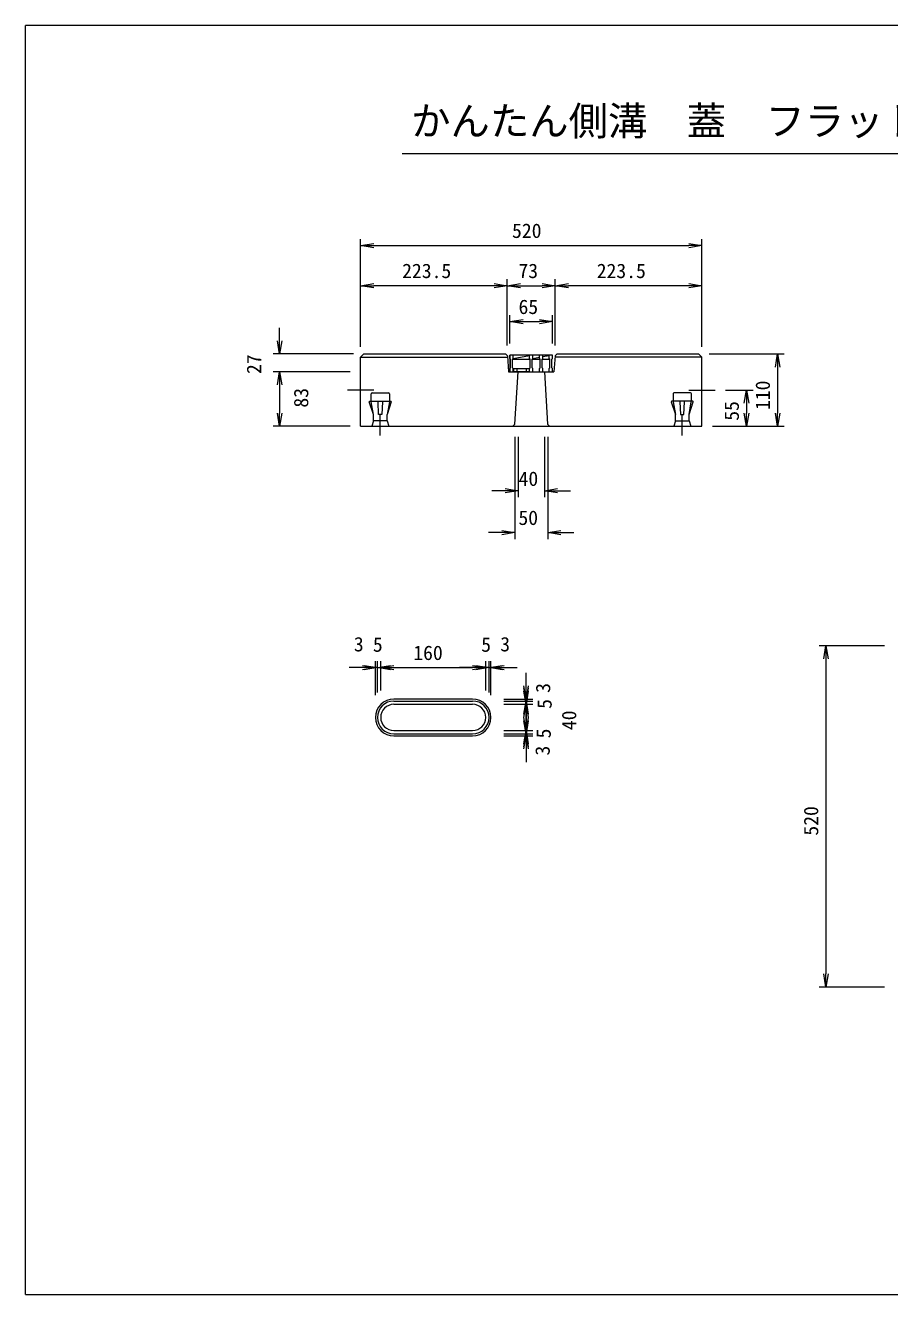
# Model space of a CAD drawing. Units: millimetres, scale not verified. Extents: x 1549 to 15223, y 1105 to 10775.
# Drawn here: x 1549 to 8133, y 1105 to 10775 of the extents above; entities that cross this region are included whole.
import ezdxf
from ezdxf.enums import TextEntityAlignment as Align

# ---------------------------------------------------------------- set-up
doc = ezdxf.new("R2010")
doc.units = ezdxf.units.MM
doc.header["$LTSCALE"] = 20
doc.linetypes.add('USER1', pattern=[4, 3, -1])
for name, color, linetype, lineweight in [('0_2', 7, 'Continuous', 18), ('D-STR-DIM（寸法）', 7, 'Continuous', 18), ('D-STR-STR1（構造物）', 7, 'Continuous', 18), ('D-STR（構造物外形線）', 1, 'Continuous', 18), ('D-TTL(外枠）', 2, 'Continuous', 18), ('D-TTL-LINE（枠内）', 2, 'Continuous', 18), ('GR1', 4, 'Continuous', 18)]:
    doc.layers.add(name, color=color, linetype=linetype, lineweight=lineweight)
doc.layers.add('D-TTL-TXT（文字）', color=7, linetype='Continuous')
doc.styles.add('ＭＳ ゴシック', font='')
doc.styles.get('ＭＳ ゴシック').set_extended_font_data('MS Gothic')

msp = doc.modelspace()

# ---------------------------------------------------------------- linework, layer by layer
at = {"layer": '0_2'}
for p, q in [((4103.22, 9097.43), (4203.22, 9114.1)), ((4203.22, 9080.77), (4103.22, 9097.43)), ((4103.22, 9097.43), (4203.22, 9097.43)), ((6603.22, 9114.1), (6703.22, 9097.43)), ((6703.22, 9097.43), (6603.22, 9080.77)), ((6703.22, 9097.43), (6603.22, 9097.43)), ((4103.22, 8791.69), (4203.22, 8808.36)), ((5120.72, 8808.36), (5220.72, 8791.69)), ((5220.72, 8791.69), (5320.72, 8808.36)), ((5485.72, 8808.36), (5585.72, 8791.69)), ((5585.72, 8791.69), (5685.72, 8808.36)), ((6603.22, 8808.36), (6703.22, 8791.69)), ((4203.22, 8775.03), (4103.22, 8791.69)), ((4103.22, 8791.69), (4203.22, 8791.69)), ((5220.72, 8791.69), (5120.72, 8775.03)), ((5220.72, 8791.69), (5120.72, 8791.69)), ((5320.72, 8775.03), (5220.72, 8791.69)), ((5220.72, 8791.69), (5320.72, 8791.69)), ((5585.72, 8791.69), (5485.72, 8775.03)), ((5585.72, 8791.69), (5485.72, 8791.69)), ((5685.72, 8775.03), (5585.72, 8791.69)), ((5585.72, 8791.69), (5685.72, 8791.69)), ((6703.22, 8791.69), (6603.22, 8775.03)), ((6703.22, 8791.69), (6603.22, 8791.69)), ((5240.72, 8517.87), (5340.72, 8534.54)), ((5340.72, 8501.21), (5240.72, 8517.87)), ((5240.72, 8517.87), (5340.72, 8517.87)), ((5465.72, 8534.54), (5565.72, 8517.87)), ((5565.72, 8517.87), (5465.72, 8501.21)), ((5565.72, 8517.87), (5465.72, 8517.87)), ((3486.16, 8271.3), (3469.5, 8371.3)), ((3502.83, 8371.3), (3486.16, 8271.3)), ((3486.16, 8271.3), (3486.16, 8371.3)), ((7262.56, 8171.3), (7279.23, 8271.3)), ((7279.23, 8271.3), (7295.89, 8171.3)), ((7279.23, 8271.3), (7279.23, 8171.3)), ((3469.5, 8036.3), (3486.16, 8136.3)), ((3469.5, 8036.3), (3486.16, 8136.3)), ((3486.16, 8136.3), (3502.83, 8036.3)), ((3486.16, 8136.3), (3486.16, 8036.3)), ((3486.16, 8136.3), (3502.83, 8036.3)), ((3486.16, 8136.3), (3486.16, 8036.3)), ((7026.23, 7896.3), (7042.89, 7996.3)), ((7042.89, 7996.3), (7059.56, 7896.3)), ((7042.89, 7996.3), (7042.89, 7896.3)), ((3486.16, 7721.3), (3469.5, 7821.3)), ((3502.83, 7821.3), (3486.16, 7721.3)), ((3486.16, 7721.3), (3486.16, 7821.3)), ((7042.89, 7721.3), (7026.23, 7821.3)), ((7059.56, 7821.3), (7042.89, 7721.3)), ((7042.89, 7721.3), (7042.89, 7821.3)), ((7279.23, 7721.3), (7262.56, 7821.3)), ((7295.89, 7821.3), (7279.23, 7721.3)), ((7279.23, 7721.3), (7279.23, 7821.3)), ((5203.22, 7246.47), (5303.22, 7229.8)), ((5303.22, 7229.8), (5203.22, 7213.13)), ((5303.22, 7229.8), (5203.22, 7229.8)), ((5503.22, 7229.8), (5603.22, 7246.47)), ((5603.22, 7213.13), (5503.22, 7229.8)), ((5503.22, 7229.8), (5603.22, 7229.8)), ((5178.22, 6927.52), (5278.22, 6910.85)), ((5278.22, 6910.85), (5178.22, 6894.18)), ((5278.22, 6910.85), (5178.22, 6910.85)), ((5528.22, 6910.85), (5628.22, 6927.52)), ((5628.22, 6894.18), (5528.22, 6910.85)), ((5528.22, 6910.85), (5628.22, 6910.85)), ((7630.88, 5948.57), (7647.54, 6048.57)), ((7647.54, 6048.57), (7664.21, 5948.57)), ((7647.54, 6048.57), (7647.54, 5948.57)), ((4116.41, 5898.54), (4216.41, 5881.87)), ((4216.41, 5881.87), (4116.41, 5865.21)), ((4216.41, 5881.87), (4116.41, 5881.87)), ((4131.41, 5898.54), (4231.41, 5881.87)), ((4231.41, 5881.87), (4131.41, 5865.21)), ((4231.41, 5881.87), (4131.41, 5881.87)), ((4231.41, 5881.87), (4331.41, 5898.54)), ((4331.41, 5865.21), (4231.41, 5881.87)), ((4231.41, 5881.87), (4331.41, 5881.87)), ((4256.41, 5881.87), (4356.41, 5898.54)), ((4256.41, 5881.87), (4356.41, 5898.54)), ((4356.41, 5865.21), (4256.41, 5881.87)), ((4256.41, 5881.87), (4356.41, 5881.87)), ((4356.41, 5865.21), (4256.41, 5881.87)), ((4256.41, 5881.87), (4356.41, 5881.87)), ((4956.41, 5898.54), (5056.41, 5881.87)), ((4956.41, 5898.54), (5056.41, 5881.87)), ((5056.41, 5881.87), (4956.41, 5865.21)), ((5056.41, 5881.87), (4956.41, 5881.87)), ((5056.41, 5881.87), (4956.41, 5865.21)), ((5056.41, 5881.87), (4956.41, 5881.87)), ((4981.41, 5898.54), (5081.41, 5881.87)), ((5081.41, 5881.87), (4981.41, 5865.21)), ((5081.41, 5881.87), (4981.41, 5881.87)), ((5081.41, 5881.87), (5181.41, 5898.54)), ((5181.41, 5865.21), (5081.41, 5881.87)), ((5081.41, 5881.87), (5181.41, 5881.87)), ((5096.41, 5881.87), (5196.41, 5898.54)), ((5196.41, 5865.21), (5096.41, 5881.87)), ((5096.41, 5881.87), (5196.41, 5881.87)), ((5364.05, 5642.37), (5347.39, 5742.37)), ((5364.05, 5627.37), (5347.39, 5727.37)), ((5380.72, 5742.37), (5364.05, 5642.37)), ((5364.05, 5642.37), (5364.05, 5742.37)), ((5380.72, 5727.37), (5364.05, 5627.37)), ((5364.05, 5627.37), (5364.05, 5727.37)), ((5364.05, 5602.37), (5347.39, 5702.37)), ((5347.39, 5527.37), (5364.05, 5627.37)), ((5380.72, 5702.37), (5364.05, 5602.37)), ((5364.05, 5602.37), (5364.05, 5702.37)), ((5364.05, 5627.37), (5380.72, 5527.37)), ((5364.05, 5627.37), (5364.05, 5527.37)), ((5347.39, 5502.37), (5364.05, 5602.37)), ((5364.05, 5602.37), (5380.72, 5502.37)), ((5364.05, 5602.37), (5364.05, 5502.37)), ((5364.05, 5402.37), (5347.39, 5502.37)), ((5364.05, 5377.37), (5347.39, 5477.37)), ((5380.72, 5502.37), (5364.05, 5402.37)), ((5364.05, 5402.37), (5364.05, 5502.37)), ((5380.72, 5477.37), (5364.05, 5377.37)), ((5364.05, 5377.37), (5364.05, 5477.37)), ((5347.39, 5302.37), (5364.05, 5402.37)), ((5347.39, 5277.37), (5364.05, 5377.37)), ((5347.39, 5262.37), (5364.05, 5362.37)), ((5364.05, 5402.37), (5380.72, 5302.37)), ((5364.05, 5402.37), (5364.05, 5302.37)), ((5364.05, 5377.37), (5380.72, 5277.37)), ((5364.05, 5377.37), (5364.05, 5277.37)), ((5364.05, 5362.37), (5380.72, 5262.37)), ((5364.05, 5362.37), (5364.05, 5262.37)), ((7647.54, 3448.57), (7630.88, 3548.57)), ((7664.21, 3548.57), (7647.54, 3448.57)), ((7647.54, 3448.57), (7647.54, 3548.57))]:
    msp.add_line(p, q, dxfattribs=at)
at = {"layer": 'D-STR-DIM（寸法）'}
for p, q in [((4103.22, 8326.3), (4103.22, 9147.43)), ((4203.22, 9097.43), (6603.22, 9097.43)), ((6703.22, 8326.3), (6703.22, 9147.43)), ((4103.22, 8326.3), (4103.22, 8841.69)), ((5220.72, 8336.35), (5220.72, 8841.69)), ((5220.72, 8336.35), (5220.72, 8841.69)), ((5585.72, 8336.35), (5585.72, 8841.69)), ((5585.72, 8336.35), (5585.72, 8841.69)), ((6703.22, 8326.3), (6703.22, 8841.69)), ((5120.72, 8791.69), (4203.22, 8791.69)), ((5320.72, 8791.69), (5485.72, 8791.69)), ((6603.22, 8791.69), (5685.72, 8791.69)), ((5240.72, 8351.3), (5240.72, 8567.87)), ((5340.72, 8517.87), (5465.72, 8517.87)), ((5565.72, 8351.3), (5565.72, 8567.87)), ((3486.16, 8371.3), (3486.16, 8471.3)), ((4048.22, 8271.3), (3436.16, 8271.3)), ((6758.22, 8271.3), (7329.23, 8271.3)), ((4023.22, 8136.3), (3436.16, 8136.3)), ((4023.22, 8136.3), (3436.16, 8136.3)), ((7279.23, 8171.3), (7279.23, 7821.3)), ((3486.16, 8036.3), (3486.16, 7821.3)), ((3486.16, 8036.3), (3486.16, 7936.3)), ((6883.22, 7996.3), (7092.89, 7996.3)), ((7042.89, 7896.3), (7042.89, 7821.3)), ((4023.22, 7721.3), (3436.16, 7721.3)), ((5278.22, 7641.3), (5278.22, 6860.85)), ((5303.22, 7641.3), (5303.22, 7179.8)), ((5503.22, 7641.3), (5503.22, 7179.8)), ((5528.22, 7641.3), (5528.22, 6860.85)), ((6783.22, 7721.3), (7092.89, 7721.3)), ((6783.22, 7721.3), (7329.23, 7721.3)), ((5203.22, 7229.8), (5103.22, 7229.8)), ((5603.22, 7229.8), (5703.22, 7229.8)), ((5178.22, 6910.85), (5078.22, 6910.85)), ((5628.22, 6910.85), (5728.22, 6910.85)), ((8093.06, 6048.57), (7597.54, 6048.57)), ((4216.41, 5671.15), (4216.41, 5931.87)), ((4231.41, 5692.56), (4231.41, 5931.87)), ((4231.41, 5692.56), (4231.41, 5931.87)), ((4256.41, 5708.73), (4256.41, 5931.87)), ((4256.41, 5708.73), (4256.41, 5931.87)), ((5056.41, 5708.73), (5056.41, 5931.87)), ((5056.41, 5708.73), (5056.41, 5931.87)), ((5081.41, 5692.56), (5081.41, 5931.87)), ((5081.41, 5692.56), (5081.41, 5931.87)), ((5096.41, 5671.15), (5096.41, 5931.87)), ((7647.54, 5948.57), (7647.54, 3548.57)), ((4116.41, 5881.87), (4016.41, 5881.87)), ((4131.41, 5881.87), (4031.41, 5881.87)), ((4331.41, 5881.87), (4431.41, 5881.87)), ((4356.41, 5881.87), (4456.41, 5881.87)), ((4356.41, 5881.87), (4956.41, 5881.87)), ((4956.41, 5881.87), (4856.41, 5881.87)), ((4981.41, 5881.87), (4881.41, 5881.87)), ((5181.41, 5881.87), (5281.41, 5881.87)), ((5196.41, 5881.87), (5296.41, 5881.87)), ((5364.05, 5742.37), (5364.05, 5842.37)), ((5364.05, 5727.37), (5364.05, 5827.37)), ((5364.05, 5702.37), (5364.05, 5802.37)), ((5194.28, 5642.37), (5414.05, 5642.37)), ((5194.28, 5627.37), (5414.05, 5627.37)), ((5194.28, 5627.37), (5414.05, 5627.37)), ((5194.28, 5602.37), (5414.05, 5602.37)), ((5194.28, 5602.37), (5414.05, 5602.37)), ((5364.05, 5502.37), (5364.05, 5602.37)), ((5364.05, 5477.37), (5364.05, 5577.37)), ((5364.05, 5527.37), (5364.05, 5427.37)), ((5364.05, 5502.37), (5364.05, 5402.37)), ((5194.28, 5402.37), (5414.05, 5402.37)), ((5194.28, 5402.37), (5414.05, 5402.37)), ((5194.28, 5377.37), (5414.05, 5377.37)), ((5194.28, 5377.37), (5414.05, 5377.37)), ((5194.28, 5362.37), (5414.05, 5362.37)), ((5364.05, 5302.37), (5364.05, 5202.37)), ((5364.05, 5277.37), (5364.05, 5177.37)), ((5364.05, 5262.37), (5364.05, 5162.37)), ((8093.06, 3448.57), (7597.54, 3448.57))]:
    msp.add_line(p, q, dxfattribs=at)
at = {"layer": 'D-STR-STR1（構造物）'}
for p, q in [((4203.22, 7996.3), (4003.22, 7996.3)), ((4183.22, 7911.3), (4183.22, 7968.8)), ((4190.72, 7976.3), (4315.72, 7976.3)), ((4323.22, 7968.8), (4323.22, 7911.3)), ((6483.22, 7968.8), (6483.22, 7911.3)), ((6615.72, 7976.3), (6490.72, 7976.3)), ((6603.22, 7996.3), (6803.22, 7996.3)), ((6623.22, 7911.3), (6623.22, 7968.8)), ((4200.72, 7811.3), (4169.61, 7907.02)), ((4172.72, 7911.3), (4333.72, 7911.3)), ((4200.72, 7811.3), (4183.99, 7906.87)), ((4240.72, 7811.3), (4235.94, 7906.81)), ((4240.22, 7911.3), (4318.72, 7911.3)), ((4243.72, 7911.3), (4266.22, 7911.3)), ((4270.49, 7906.81), (4265.72, 7811.3)), ((4336.83, 7907.02), (4305.72, 7811.3)), ((4322.44, 7906.87), (4305.72, 7811.3)), ((6469.61, 7907.02), (6500.72, 7811.3)), ((6633.72, 7911.3), (6472.72, 7911.3)), ((6483.99, 7906.87), (6500.72, 7811.3)), ((6566.22, 7911.3), (6487.72, 7911.3)), ((6535.94, 7906.81), (6540.72, 7811.3)), ((6562.72, 7911.3), (6540.22, 7911.3)), ((6565.72, 7811.3), (6570.49, 7906.81)), ((6605.72, 7811.3), (6636.83, 7907.02)), ((6605.72, 7811.3), (6622.44, 7906.87)), ((4200.72, 7761.3), (4188.22, 7721.3)), ((4200.72, 7761.3), (4200.72, 7811.3)), ((4305.72, 7761.3), (4200.72, 7761.3)), ((4265.72, 7811.3), (4240.72, 7811.3)), ((4253.22, 7664.92), (4253.22, 7804.5)), ((4253.22, 7651.51), (4253.22, 7791.09)), ((4253.22, 7651.51), (4253.22, 7791.09)), ((4305.72, 7761.3), (4305.72, 7811.3)), ((4305.72, 7761.3), (4318.22, 7721.3)), ((6500.72, 7761.3), (6488.22, 7721.3)), ((6500.72, 7761.3), (6500.72, 7811.3)), ((6500.72, 7761.3), (6605.72, 7761.3)), ((6540.72, 7811.3), (6565.72, 7811.3)), ((6553.22, 7664.92), (6553.22, 7804.5)), ((6553.22, 7651.51), (6553.22, 7791.09)), ((6553.22, 7651.51), (6553.22, 7791.09)), ((6605.72, 7761.3), (6605.72, 7811.3)), ((6605.72, 7761.3), (6618.22, 7721.3))]:
    msp.add_line(p, q, dxfattribs=at)
for centre, radius, start, end in [((4190.72, 7968.8), 7.5, 90, 180), ((4315.72, 7968.8), 7.5, 0, 90), ((6490.72, 7968.8), 7.5, 90, 180), ((6615.72, 7968.8), 7.5, 0, 90), ((4174.11, 7907.02), 4.5, 108.00415, 180), ((4188.49, 7906.87), 4.5, 99.92624, 180), ((4240.44, 7906.81), 4.5, 92.8624, 180), ((4265.99, 7906.81), 4.5, 0, 87.1376), ((4317.94, 7906.87), 4.5, 0, 80.07376), ((4332.33, 7907.02), 4.5, 0, 71.99585), ((6474.11, 7907.02), 4.5, 108.00415, 180), ((6488.49, 7906.87), 4.5, 99.92624, 180), ((6540.44, 7906.81), 4.5, 92.8624, 180), ((6565.99, 7906.81), 4.5, 0, 87.1376), ((6617.94, 7906.87), 4.5, 0, 80.07376), ((6632.33, 7907.02), 4.5, 0, 71.99585)]:
    msp.add_arc(centre, radius, start, end, dxfattribs=at)
at = {"layer": 'D-STR（構造物外形線）'}
for p, q in [((4128.22, 8271.3), (4103.22, 8246.3)), ((4103.22, 7721.3), (4103.22, 8246.3)), ((4103.22, 8246.3), (5222.57, 8246.3)), ((4128.22, 8271.3), (5205.72, 8271.3)), ((5205.72, 8271.3), (5221.83, 8256.35)), ((5221.83, 8256.35), (5230.72, 8136.3)), ((5584.61, 8256.35), (5575.72, 8136.3)), ((6703.22, 8246.3), (5583.87, 8246.3)), ((5584.61, 8256.35), (5600.72, 8271.3)), ((5600.72, 8271.3), (6678.22, 8271.3)), ((6703.22, 8246.3), (6678.22, 8271.3)), ((6703.22, 7721.3), (6703.22, 8246.3)), ((5230.72, 8136.3), (5575.72, 8136.3)), ((4103.22, 7721.3), (6703.22, 7721.3)), ((4956.41, 5642.37), (4356.41, 5642.37)), ((4356.41, 5627.37), (4956.41, 5627.37)), ((4356.41, 5602.37), (4956.41, 5602.37)), ((4356.41, 5402.37), (4956.41, 5402.37)), ((4356.41, 5377.37), (4956.41, 5377.37)), ((4356.41, 5362.37), (4956.41, 5362.37))]:
    msp.add_line(p, q, dxfattribs=at)
at = {"layer": 'D-STR（構造物外形線）', "color": 7}
for p, q in [((5279.12, 7736.28), (5303.22, 8136.3)), ((5503.22, 8136.3), (5527.32, 7736.28)), ((5279.12, 7736.28), (5263.22, 7721.3)), ((5527.32, 7736.28), (5543.22, 7721.3))]:
    msp.add_line(p, q, dxfattribs=at)
at = {"layer": 'D-STR（構造物外形線）'}
for centre, radius, start, end in [((4356.41, 5502.37), 140, 90, 270), ((4356.41, 5502.37), 125, 90, 270), ((4956.41, 5502.37), 140, 270, 90), ((4956.41, 5502.37), 125, 270, 90), ((4356.41, 5502.37), 100, 90, 270), ((4956.41, 5502.37), 100, 270, 90)]:
    msp.add_arc(centre, radius, start, end, dxfattribs=at)
at = {"layer": 'D-TTL(外枠）'}
for p, q in [((15223.01, 10774.88), (1549.48, 10774.88)), ((1549.48, 1105.12), (1549.48, 10774.88)), ((1549.48, 1105.12), (15223.01, 1105.12))]:
    msp.add_line(p, q, dxfattribs=at)
at = {"layer": 'D-TTL-LINE（枠内）'}
msp.add_line((4419.61, 9798.49), (12363.52, 9798.49), dxfattribs=at)
at = {"layer": 'GR1'}
for p, q in [((5565.72, 8261.3), (5240.72, 8261.3)), ((5240.72, 8236.3), (5240.72, 8261.3)), ((5240.72, 8261.3), (5240.72, 8136.3)), ((5240.72, 8236.3), (5245.72, 8231.3)), ((5245.72, 8166.3), (5245.72, 8231.3)), ((5265.72, 8236.3), (5260.72, 8231.3)), ((5260.72, 8231.3), (5395.72, 8231.3)), ((5260.72, 8166.3), (5260.72, 8231.3)), ((5265.72, 8236.3), (5265.72, 8261.3)), ((5390.72, 8257.02), (5265.72, 8235.59)), ((5390.72, 8236.3), (5390.72, 8261.3)), ((5390.72, 8236.3), (5395.72, 8231.3)), ((5395.72, 8166.3), (5395.72, 8231.3)), ((5415.72, 8236.3), (5410.72, 8231.3)), ((5410.72, 8231.3), (5470.72, 8231.3)), ((5410.72, 8166.3), (5410.72, 8231.3)), ((5415.72, 8236.3), (5415.72, 8261.3)), ((5465.72, 8244.16), (5415.72, 8235.59)), ((5465.72, 8236.3), (5465.72, 8261.3)), ((5465.72, 8236.3), (5470.72, 8231.3)), ((5470.72, 8166.3), (5470.72, 8231.3)), ((5490.72, 8236.3), (5485.72, 8231.3)), ((5485.72, 8231.3), (5545.72, 8231.3)), ((5485.72, 8166.3), (5485.72, 8231.3)), ((5490.72, 8236.3), (5490.72, 8261.3)), ((5540.72, 8257.02), (5490.72, 8248.45)), ((5540.72, 8236.3), (5540.72, 8261.3)), ((5540.72, 8236.3), (5545.72, 8231.3)), ((5545.72, 8166.3), (5545.72, 8231.3)), ((5565.72, 8236.3), (5560.72, 8231.3)), ((5560.72, 8166.3), (5560.72, 8231.3)), ((5565.72, 8236.3), (5565.72, 8261.3)), ((5245.72, 8166.3), (5240.72, 8161.3)), ((5240.72, 8136.3), (5240.72, 8161.3)), ((5240.72, 8136.3), (5265.72, 8136.3)), ((5260.72, 8166.3), (5265.72, 8161.3)), ((5265.72, 8136.3), (5265.72, 8161.3)), ((5388.22, 8158.8), (5268.22, 8158.8)), ((5268.22, 8158.8), (5268.22, 8136.3)), ((5388.22, 8136.3), (5268.22, 8136.3)), ((5388.22, 8158.8), (5388.22, 8136.3)), ((5395.72, 8166.3), (5390.72, 8161.3)), ((5390.72, 8136.3), (5390.72, 8161.3)), ((5390.72, 8136.3), (5415.72, 8136.3)), ((5410.72, 8166.3), (5415.72, 8161.3)), ((5415.72, 8136.3), (5415.72, 8161.3)), ((5470.72, 8166.3), (5465.72, 8161.3)), ((5465.72, 8136.3), (5465.72, 8161.3)), ((5465.72, 8136.3), (5490.72, 8136.3)), ((5485.72, 8166.3), (5490.72, 8161.3)), ((5490.72, 8136.3), (5490.72, 8161.3)), ((5545.72, 8166.3), (5540.72, 8161.3)), ((5540.72, 8136.3), (5540.72, 8161.3)), ((5540.72, 8136.3), (5565.72, 8136.3)), ((5560.72, 8166.3), (5565.72, 8161.3)), ((5565.72, 8136.3), (5565.72, 8161.3))]:
    msp.add_line(p, q, dxfattribs=at)
at = {"layer": 'GR1', "linetype": 'USER1'}
for p, q in [((5293.22, 8158.8), (5293.22, 8136.3)), ((5363.22, 8158.8), (5363.22, 8136.3))]:
    msp.add_line(p, q, dxfattribs=at)

# ---------------------------------------------------------------- texts
at = {"layer": 'D-STR-DIM（寸法）', "style": 'ＭＳ ゴシック'}
for s, p in [('520', (5256.65, 9122.43)), ('223.5', (4419.46, 8816.69)), ('73', (5305.38, 8816.69)), ('223.5', (5901.96, 8816.69)), ('65', (5306.14, 8542.87)), ('40', (5306.52, 7233.14)), ('50', (5305.38, 6935.85)), ('3', (4051.7, 5972.51)), ('5', (4196.7, 5969.37)), ('5', (5021.7, 5969.37)), ('3', (5166.7, 5972.51)), ('160', (4504.5, 5906.87))]:
    msp.add_text(s, height=110, dxfattribs=at).set_placement(p, align=Align.BOTTOM_LEFT)
for s, p in [('27', (3378.9, 8118.87)), ('110', (7254.23, 7844.4)), ('83', (3737.56, 7862.87)), ('55', (7017.89, 7762.87)), ('3', (5580.82, 5689.79)), ('5', (5591.67, 5567.66)), ('40', (5779.12, 5405.67)), ('5', (5584.98, 5342.66)), ('3', (5576.94, 5212.02)), ('520', (7622.54, 4601.99))]:
    msp.add_text(s, height=110, rotation=90, dxfattribs=at).set_placement(p, align=Align.BOTTOM_LEFT)
at = {"layer": 'D-TTL-TXT（文字）', "style": 'ＭＳ ゴシック'}
msp.add_text('かんたん側溝\u3000蓋\u3000フラットタイプFG型 400', height=219.9, dxfattribs=at).set_placement((4487.77, 9871.06), align=Align.BOTTOM_LEFT)

doc.saveas('drawing.dxf')
